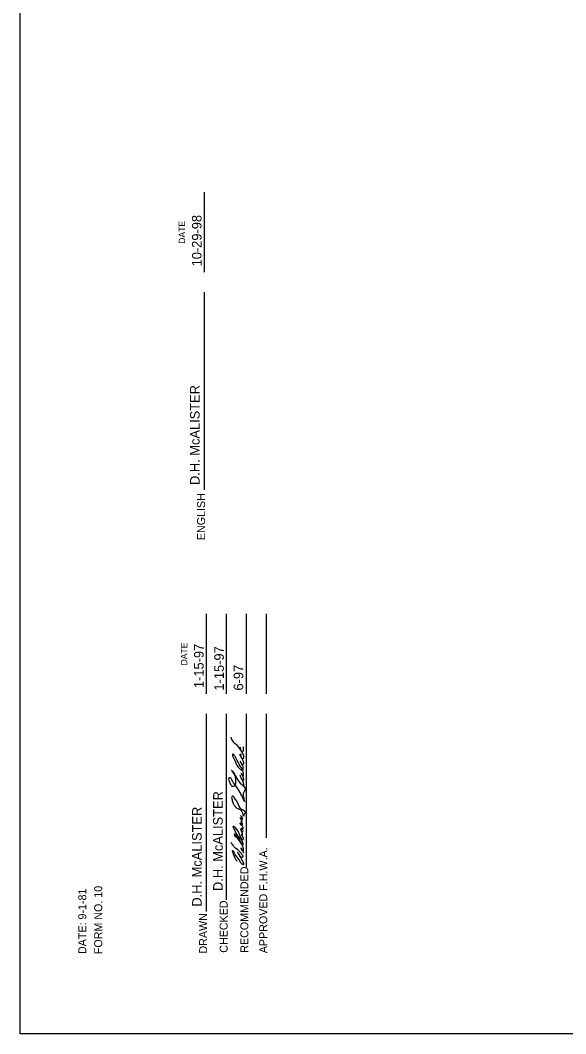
# Model space of a CAD drawing. Extents: x 1000 to 1036.3, y 1000 to 1022.
# Drawn here: x 1000 to 1006.82, y 1000 to 1012.66 of the extents above; entities that cross this region are included whole.
import ezdxf

# ---------------------------------------------------------------- set-up
doc = ezdxf.new("R2010")
doc.units = 0
doc.layers.add('Level 1', color=7, linetype='Continuous')
doc.layers.add('Level 10', color=7, linetype='Continuous')

msp = doc.modelspace()

# ---------------------------------------------------------------- linework, layer by layer
at = {"layer": 'Level 1'}
for points in [[(1002.801, 1003.098), (1002.774, 1003.18), (1002.746, 1003.229), (1002.758, 1003.2), (1002.774, 1003.173), (1002.79, 1003.167), (1002.79, 1003.2), (1002.771, 1003.244), (1002.763, 1003.257), (1002.766, 1003.241), (1002.778, 1003.226), (1002.789, 1003.225), (1002.792, 1003.241), (1002.783, 1003.281), (1002.743, 1003.36), (1002.739, 1003.367), (1002.687, 1003.463), (1002.672, 1003.487), (1002.664, 1003.495), (1002.655, 1003.486), (1002.662, 1003.455), (1002.708, 1003.356), (1002.744, 1003.31), (1002.762, 1003.298), (1002.777, 1003.296), (1002.789, 1003.302), (1002.789, 1003.327), (1002.772, 1003.368), (1002.752, 1003.403), (1002.772, 1003.372), (1002.789, 1003.367), (1002.794, 1003.376), (1002.784, 1003.418), (1002.768, 1003.449), (1002.749, 1003.478), (1002.749, 1003.492), (1002.762, 1003.491), (1002.755, 1003.48), (1002.761, 1003.457), (1002.767, 1003.447), (1002.786, 1003.439), (1002.798, 1003.454), (1002.793, 1003.481), (1002.767, 1003.532), (1002.689, 1003.624), (1002.685, 1003.627), (1002.649, 1003.671), (1002.64, 1003.692), (1002.639, 1003.706)], [(1002.751, 1003.582), (1002.76, 1003.534), (1002.771, 1003.524), (1002.782, 1003.525), (1002.79, 1003.54), (1002.788, 1003.583)], [(1002.803, 1002.904), (1002.76, 1002.995), (1002.714, 1003.074), (1002.652, 1003.16), (1002.616, 1003.197), (1002.608, 1003.192), (1002.607, 1003.17), (1002.624, 1003.125), (1002.637, 1003.104), (1002.65, 1003.095), (1002.67, 1003.093), (1002.684, 1003.102), (1002.696, 1003.149), (1002.695, 1003.186), (1002.684, 1003.231), (1002.683, 1003.237), (1002.667, 1003.267), (1002.642, 1003.29), (1002.654, 1003.274), (1002.71, 1003.189), (1002.769, 1003.113), (1002.814, 1003.058), (1002.805, 1003.034), (1002.788, 1003.003), (1002.791, 1002.95), (1002.803, 1002.902)], [(1002.79, 1002.72), (1002.782, 1002.756), (1002.766, 1002.789), (1002.724, 1002.87), (1002.681, 1002.945), (1002.651, 1002.967), (1002.643, 1002.948), (1002.648, 1002.926), (1002.662, 1002.878), (1002.685, 1002.843), (1002.717, 1002.813), (1002.765, 1002.803), (1002.798, 1002.789), (1002.813, 1002.757), (1002.806, 1002.749), (1002.802, 1002.745), (1002.796, 1002.719)], [(1002.795, 1002.255), (1002.776, 1002.302), (1002.764, 1002.318), (1002.76, 1002.321), (1002.783, 1002.289), (1002.791, 1002.294), (1002.791, 1002.312), (1002.767, 1002.379), (1002.723, 1002.451), (1002.683, 1002.492), (1002.679, 1002.494), (1002.677, 1002.485), (1002.685, 1002.473), (1002.748, 1002.393), (1002.771, 1002.366), (1002.787, 1002.362), (1002.782, 1002.393), (1002.78, 1002.399), (1002.751, 1002.474), (1002.713, 1002.547), (1002.671, 1002.589), (1002.665, 1002.591), (1002.66, 1002.585), (1002.666, 1002.568), (1002.707, 1002.489), (1002.752, 1002.438), (1002.776, 1002.424), (1002.784, 1002.425), (1002.788, 1002.428), (1002.781, 1002.464), (1002.768, 1002.491), (1002.768, 1002.487), (1002.777, 1002.477), (1002.781, 1002.489), (1002.767, 1002.531), (1002.756, 1002.562), (1002.775, 1002.524), (1002.785, 1002.528), (1002.78, 1002.555), (1002.773, 1002.565), (1002.765, 1002.569), (1002.781, 1002.554), (1002.786, 1002.578), (1002.754, 1002.623), (1002.751, 1002.632), (1002.76, 1002.633), (1002.781, 1002.611), (1002.772, 1002.637), (1002.77, 1002.641), (1002.757, 1002.662), (1002.774, 1002.647), (1002.766, 1002.67), (1002.751, 1002.703), (1002.763, 1002.681), (1002.775, 1002.678), (1002.78, 1002.686), (1002.772, 1002.709), (1002.756, 1002.724)], [(1002.711, 1002.157), (1002.674, 1002.222), (1002.655, 1002.291), (1002.692, 1002.229), (1002.744, 1002.156), (1002.781, 1002.117), (1002.797, 1002.114), (1002.792, 1002.136), (1002.758, 1002.202), (1002.718, 1002.267), (1002.742, 1002.226), (1002.773, 1002.207), (1002.785, 1002.21), (1002.777, 1002.237), (1002.754, 1002.263), (1002.751, 1002.267), (1002.68, 1002.332), (1002.638, 1002.39)]]:
    msp.add_spline(points, degree=3, dxfattribs=at)
at = {"layer": 'Level 10'}
for p, q in [((1000, 1000), (1000, 1022)), ((1002.305, 1009.517), (1002.305, 1010.517)), ((1002.305, 1006.797), (1002.305, 1009.267)), ((1002.331, 1004.248), (1002.331, 1005.248)), ((1002.581, 1004.248), (1002.581, 1005.248)), ((1002.831, 1004.248), (1002.831, 1005.248)), ((1003.081, 1004.248), (1003.081, 1005.248)), ((1002.331, 1001.528), (1002.331, 1003.998)), ((1002.581, 1001.673), (1002.581, 1003.998)), ((1002.831, 1002.081), (1002.831, 1003.998)), ((1003.081, 1002.448), (1003.081, 1003.998)), ((1036, 1000), (1000, 1000))]:
    msp.add_line(p, q, dxfattribs=at)

# ---------------------------------------------------------------- texts
at = {"layer": 'Level 1'}
for s, height, rotation, p in [('10-29-98', 0.12, 90, (1002.267, 1009.588)), ('D.H. McALISTER', 0.12, 90, (1002.243, 1006.857)), ('1-15-97', 0.12, 90, (1002.293, 1004.319)), ('1-15-97', 0.12, 90, (1002.546, 1004.288)), ('6-97', 0.12, 90, (1002.788, 1004.288)), ('.', 0.0475, 269.9999, (1002.656, 1003.511)), ('D.H. McALISTER', 0.12, 90, (1002.532, 1001.783)), ('D.H. McALISTER', 0.12, 90, (1002.269, 1001.588)), ('.', 0.0475, 269.9999, (1002.76, 1002.821)), ('.', 0.0476, 269.9999, (1002.687, 1002.558)), ('.', 0.0475, 269.9999, (1002.669, 1002.378))]:
    msp.add_text(s, height=height, rotation=rotation, dxfattribs=at).set_placement(p)
at = {"layer": 'Level 10'}
for s, height, p in [('DATE', 0.08, (1002.062, 1009.871)), ('ENGLISH', 0.1, (1002.311, 1006.167)), ('DATE', 0.08, (1002.088, 1004.602)), ('APPROVED F.H.W.A.', 0.1, (1003.089, 1001.006)), ('RECOMMENDED', 0.1, (1002.852, 1001.012)), ('DATE: 9-1-81', 0.1, (1000.826, 1000.996)), ('FORM NO. 10', 0.1, (1001.025, 1000.994)), ('CHECKED', 0.1, (1002.593, 1001.012)), ('DRAWN', 0.1, (1002.337, 1001.002))]:
    msp.add_text(s, height=height, rotation=90, dxfattribs=at).set_placement(p)

doc.saveas('drawing.dxf')
